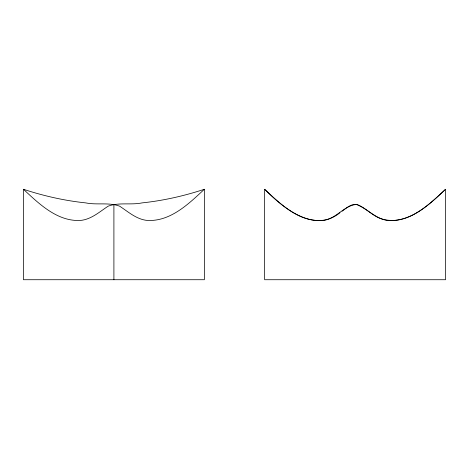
<?xml version="1.0" encoding="UTF-8"?>
<svg xmlns="http://www.w3.org/2000/svg" width="469" height="469" viewBox="0 0 469 469"><rect width="100%" height="100%" fill="white"/><g stroke="black" fill="none" stroke-linecap="round" stroke-linejoin="round"><path stroke-width="0.7" d="M339.996 212.715C314.16 233.779 282.813 207.714 264.651 189.277L264.651 279.723L445.55 279.723L445.55 189.277C429.106 204.642 407.637 225.759 382.763 219.222C373.084 216.795 366.617 208.306 357.571 204.713C351.603 203.024 346.509 208.107 342.071 211.22M445.55 189.277C430.606 203.306 413.447 219.979 391.586 220.623C377.656 221.257 368.376 209.045 356.428 204.466C343.109 205.539 334.702 221.268 320.087 220.512C297.639 221.075 279.893 203.435 264.651 189.277M204.349 189.277C188.714 203.868 170.446 221.644 147.389 220.448C136.543 219.439 128.342 211.859 119.642 206.178C108.966 202.162 96.813 205.193 85.634 202.878C64.482 200.668 43.635 195.931 23.45 189.277L23.45 279.723L204.349 279.723L204.349 189.277C184.165 195.931 163.318 200.668 142.166 202.878C130.986 205.193 118.833 202.162 108.157 206.178C99.457 211.859 91.256 219.439 80.41 220.448C57.353 221.644 39.085 203.868 23.45 189.277M113.903 204.349L113.903 279.723"/></g></svg>
